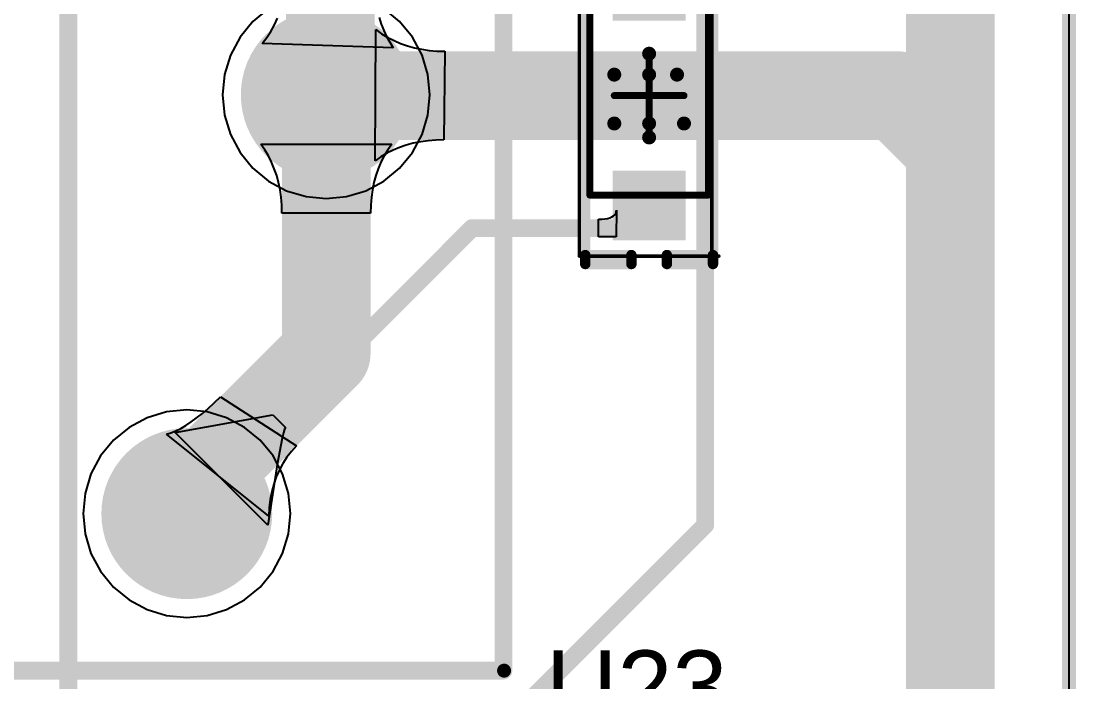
# Model space of a CAD drawing. Header units: inches. Extents: x -0.01 to 3.94, y -0.06 to 4.68.
# Drawn here: x 3.345 to 3.941, y 2.709 to 3.082 of the extents above; entities that cross this region are included whole.
import ezdxf

# ---------------------------------------------------------------- set-up
doc = ezdxf.new("R2010")
doc.units = ezdxf.units.IN
doc.header["$MEASUREMENT"] = 0
for name, color, linetype in [('Board outline', 6, 'Continuous'), ('Bottom Layer', 5, 'Continuous'), ('Bottom Solder', 6, 'Continuous'), ('Int1 -GND)', 16, 'Continuous'), ('Int2 -PWR)', 76, 'Continuous'), ('Multi-Layer', 9, 'Continuous'), ('Pad Holes', 156, 'Continuous'), ('Top 3D Body', 56, 'Continuous'), ('Top Courtyard', 56, 'Continuous'), ('Top Layer', 1, 'Continuous'), ('Top Overlay', 2, 'Continuous'), ('Top Paste', 8, 'Continuous'), ('Top Solder', 216, 'Continuous')]:
    doc.layers.add(name, color=color, linetype=linetype)
doc.styles.add('Arial', font='', dxfattribs={"height": 0.2})
doc.styles.get('Arial').set_extended_font_data('Arial')

# ---------------------------------------------------------------- blocks, each defined once
blk = doc.blocks.new('AAE46D0F_8D2F_4914_8614_C04E242B4758_141')
at = {"layer": 'Bottom Layer'}
h = blk.add_hatch(color=5, dxfattribs=at)
edge = h.paths.add_edge_path()
edge.add_arc((-0.26378, 0.23622), 0.04626, 0, 360)
h = blk.add_hatch(color=5, dxfattribs=at)
edge = h.paths.add_edge_path()
edge.add_arc((-0.34252, 0), 0.04626, 0, 360)
at = {"layer": 'Bottom Solder'}
h = blk.add_hatch(color=6, dxfattribs=at)
edge = h.paths.add_edge_path()
edge.add_arc((-0.26378, 0.23622), 0.04823, 0, 360)
h = blk.add_hatch(color=6, dxfattribs=at)
edge = h.paths.add_edge_path()
edge.add_arc((-0.34252, 0), 0.04823, 0, 360)
at = {"layer": 'Int1 -GND)'}
h = blk.add_hatch(color=7, dxfattribs=at)
edge = h.paths.add_edge_path()
edge.add_arc((-0.26378, 0.23622), 0.04626, 0, 360)
h = blk.add_hatch(color=7, dxfattribs=at)
edge = h.paths.add_edge_path()
edge.add_arc((-0.34252, 0), 0.04626, 0, 360)
at = {"layer": 'Int2 -PWR)'}
h = blk.add_hatch(color=7, dxfattribs=at)
edge = h.paths.add_edge_path()
edge.add_arc((-0.26378, 0.23622), 0.04626, 0, 360)
h = blk.add_hatch(color=7, dxfattribs=at)
edge = h.paths.add_edge_path()
edge.add_arc((-0.34252, 0), 0.04626, 0, 360)
at = {"layer": 'Multi-Layer'}
h = blk.add_hatch(color=9, dxfattribs=at)
edge = h.paths.add_edge_path()
edge.add_arc((-0.26378, 0.23622), 0.04626, 0, 360)
h = blk.add_hatch(color=9, dxfattribs=at)
edge = h.paths.add_edge_path()
edge.add_arc((-0.34252, 0), 0.04626, 0, 360)
at = {"layer": 'Pad Holes'}
h = blk.add_hatch(color=7, dxfattribs=at)
edge = h.paths.add_edge_path()
edge.add_arc((-0.26378, 0.23622), 0.03051, 0, 360)
h = blk.add_hatch(color=7, dxfattribs=at)
edge = h.paths.add_edge_path()
edge.add_arc((-0.34252, 0), 0.03051, 0, 360)
at = {"layer": 'Top Layer'}
h = blk.add_hatch(color=1, dxfattribs=at)
edge = h.paths.add_edge_path()
edge.add_arc((-0.26378, 0.23622), 0.04626, 0, 360)
h = blk.add_hatch(color=1, dxfattribs=at)
edge = h.paths.add_edge_path()
edge.add_arc((-0.34252, 0), 0.04626, 0, 360)
at = {"layer": 'Top Solder'}
h = blk.add_hatch(color=216, dxfattribs=at)
edge = h.paths.add_edge_path()
edge.add_arc((-0.26378, 0.23622), 0.04823, 0, 360)
h = blk.add_hatch(color=216, dxfattribs=at)
edge = h.paths.add_edge_path()
edge.add_arc((-0.34252, 0), 0.04823, 0, 360)
at = {"layer": 'Top 3D Body'}
for points in [[(0.44291, 0.3248, 0.00787, 0.00787, 0), (-0.44291, 0.3248, 0.00787, 0.00787, 0)], [(-0.44291, 0.3248, 0.00787, 0.00787, 0), (-0.44291, -0.3248, 0.00787, 0.00787, 0)]]:
    blk.add_lwpolyline(points, format="xyseb", dxfattribs=at)
blk.add_lwpolyline([(-0.44488, 0.3248, 0.00394, 0.00394, 1), (-0.44094, 0.3248, 0.00394, 0.00394, 1)], format="xyseb", close=True, dxfattribs=at)
blk.add_lwpolyline([(-0.44488, 0.3248, 0.00394, 0.00394, 1), (-0.44094, 0.3248, 0.00394, 0.00394, 1)], format="xyseb", close=True, dxfattribs=at)
at = {"layer": 'Top Overlay'}
for points in [[(0.44291, 0.3248, 0.01, 0.01, 0), (-0.44252, 0.3248, 0.01, 0.01, 0)], [(-0.44252, 0.3248, 0.01, 0.01, 0), (-0.44252, -0.3248, 0.01, 0.01, 0)]]:
    blk.add_lwpolyline(points, format="xyseb", dxfattribs=at)
blk.add_lwpolyline([(-0.44502, 0.3248, 0.005, 0.005, 1), (-0.44002, 0.3248, 0.005, 0.005, 1)], format="xyseb", close=True, dxfattribs=at)
blk.add_lwpolyline([(-0.44502, 0.3248, 0.005, 0.005, 1), (-0.44002, 0.3248, 0.005, 0.005, 1)], format="xyseb", close=True, dxfattribs=at)
blk = doc.blocks.new('SOD_123_156')
at = {"layer": 'Top Layer'}
for points in [[(-0.07972, -0.0187), (-0.07972, 0.0187), (-0.04429, 0.0187), (-0.04429, -0.0187)], [(0.04429, -0.0187), (0.04429, 0.0187), (0.07972, 0.0187), (0.07972, -0.0187)]]:
    blk.add_hatch(color=1, dxfattribs=at).paths.add_polyline_path(points)
at = {"layer": 'Top Paste'}
for points in [[(-0.07972, -0.0187), (-0.07972, 0.0187), (-0.04429, 0.0187), (-0.04429, -0.0187)], [(0.04429, -0.0187), (0.04429, 0.0187), (0.07972, 0.0187), (0.07972, -0.0187)]]:
    blk.add_hatch(color=8, dxfattribs=at).paths.add_polyline_path(points)
at = {"layer": 'Top Solder'}
for points in [[(-0.08169, -0.02067), (-0.08169, 0.02067), (-0.04232, 0.02067), (-0.04232, -0.02067)], [(0.04232, -0.02067), (0.04232, 0.02067), (0.08169, 0.02067), (0.08169, -0.02067)]]:
    blk.add_hatch(color=216, dxfattribs=at).paths.add_polyline_path(points)
at = {"layer": 'Top 3D Body'}
for points in [[(-0.0561, -0.03346, 0.00394, 0.00394, 0), (-0.0561, 0.03346, 0.00394, 0.00394, 0)], [(0.0561, 0.03346, 0.00394, 0.00394, 0), (-0.0561, 0.03346, 0.00394, 0.00394, 0)], [(0.0561, -0.03346, 0.00394, 0.00394, 0), (0.0561, 0.03346, 0.00394, 0.00394, 0)], [(0.0561, -0.03346, 0.00394, 0.00394, 0), (-0.0561, -0.03346, 0.00394, 0.00394, 0)]]:
    blk.add_lwpolyline(points, format="xyseb", dxfattribs=at)
for points in [[(-0.05709, 0.03346, 0.00197, 0.00197, 1), (-0.05512, 0.03346, 0.00197, 0.00197, 1)], [(-0.05709, 0.03346, 0.00197, 0.00197, 1), (-0.05512, 0.03346, 0.00197, 0.00197, 1)], [(0.05512, 0.03346, 0.00197, 0.00197, 1), (0.05709, 0.03346, 0.00197, 0.00197, 1)], [(0.05512, 0.03346, 0.00197, 0.00197, 1), (0.05709, 0.03346, 0.00197, 0.00197, 1)], [(-0.05709, -0.03346, 0.00197, 0.00197, 1), (-0.05512, -0.03346, 0.00197, 0.00197, 1)], [(-0.05709, -0.03346, 0.00197, 0.00197, 1), (-0.05512, -0.03346, 0.00197, 0.00197, 1)], [(0.05512, -0.03346, 0.00197, 0.00197, 1), (0.05709, -0.03346, 0.00197, 0.00197, 1)], [(0.05512, -0.03346, 0.00197, 0.00197, 1), (0.05709, -0.03346, 0.00197, 0.00197, 1)]]:
    blk.add_lwpolyline(points, format="xyseb", close=True, dxfattribs=at)
at = {"layer": 'Top Courtyard'}
for points in [[(-0.09055, -0.03937, 0.00197, 0.00197, 0), (-0.09055, 0.03937, 0.00197, 0.00197, 0)], [(0.09055, 0.03543, 0.00197, 0.00197, 0), (-0.09055, 0.03543, 0.00197, 0.00197, 0)], [(0.09055, -0.03937, 0.00197, 0.00197, 0), (0.09055, 0.03937, 0.00197, 0.00197, 0)], [(0, -0.01968, 0.00394, 0.00394, 0), (0, 0.01969, 0.00394, 0.00394, 0)], [(0.01969, 0, 0.00394, 0.00394, 0), (-0.01969, 0, 0.00394, 0.00394, 0)], [(0.09055, -0.03937, 0.00197, 0.00197, 0), (-0.09055, -0.03937, 0.00197, 0.00197, 0)]]:
    blk.add_lwpolyline(points, format="xyseb", dxfattribs=at)
for points in [[(-0.09104, 0.03937, 0.000984, 0.000984, 1), (-0.09006, 0.03937, 0.000984, 0.000984, 1)], [(-0.09104, 0.03543, 0.000984, 0.000984, 1), (-0.09006, 0.03543, 0.000984, 0.000984, 1)], [(0.09006, 0.03937, 0.000984, 0.000984, 1), (0.09104, 0.03937, 0.000984, 0.000984, 1)], [(0.09006, 0.03543, 0.000984, 0.000984, 1), (0.09104, 0.03543, 0.000984, 0.000984, 1)], [(-0.00098, 0.01969, 0.00197, 0.00197, 1), (0.00098, 0.01969, 0.00197, 0.00197, 1)], [(-0.02067, 0, 0.00197, 0.00197, 1), (-0.0187, 0, 0.00197, 0.00197, 1)], [(0.0187, 0, 0.00197, 0.00197, 1), (0.02067, 0, 0.00197, 0.00197, 1)], [(-0.00098, -0.01968, 0.00197, 0.00197, 1), (0.00098, -0.01968, 0.00197, 0.00197, 1)], [(-0.09104, -0.03937, 0.000984, 0.000984, 1), (-0.09006, -0.03937, 0.000984, 0.000984, 1)], [(-0.09104, -0.03937, 0.000984, 0.000984, 1), (-0.09006, -0.03937, 0.000984, 0.000984, 1)], [(0.09006, -0.03937, 0.000984, 0.000984, 1), (0.09104, -0.03937, 0.000984, 0.000984, 1)], [(0.09006, -0.03937, 0.000984, 0.000984, 1), (0.09104, -0.03937, 0.000984, 0.000984, 1)]]:
    blk.add_lwpolyline(points, format="xyseb", close=True, dxfattribs=at)
at = {"layer": 'Top Overlay'}
for points in [[(0.09, 0.03606, 0.00591, 0.00591, 0), (-0.09055, 0.03606, 0.00591, 0.00591, 0)], [(-0.09055, 0.02657, 0.00591, 0.00591, 0), (-0.09055, 0.03606, 0.00591, 0.00591, 0)], [(0.09, 0.01, 0.00591, 0.00591, 0), (0.09, 0.03606, 0.00591, 0.00591, 0)], [(0.095, 0.03606, 0.00591, 0.00591, 0), (0.09, 0.03606, 0.00591, 0.00591, 0)], [(0.095, 0.01, 0.00591, 0.00591, 0), (0.095, 0.03606, 0.00591, 0.00591, 0)], [(0.01575, 0, 0.00787, 0.00787, 0), (-0.01181, 0.01575, 0.00787, 0.00787, 0)], [(-0.01181, -0.01968, 0.00787, 0.00787, 0), (-0.01181, 0.01575, 0.00787, 0.00787, 0)], [(0.01575, -0.01968, 0.00787, 0.00787, 0), (0.01575, 0.01969, 0.00787, 0.00787, 0)], [(0.095, 0.01, 0.00591, 0.00591, 0), (0.09, 0.01, 0.00591, 0.00591, 0)], [(-0.01181, 0, 0.00787, 0.00787, 0), (-0.02362, 0, 0.00787, 0.00787, 0)], [(-0.01181, -0.01968, 0.00787, 0.00787, 0), (0.01575, 0, 0.00787, 0.00787, 0)], [(0.02362, 0, 0.00787, 0.00787, 0), (0.01575, 0, 0.00787, 0.00787, 0)], [(0.095, -0.01, 0.00591, 0.00591, 0), (0.09, -0.01, 0.00591, 0.00591, 0)], [(0.09, -0.03606, 0.00591, 0.00591, 0), (0.09, -0.01, 0.00591, 0.00591, 0)], [(0.095, -0.03606, 0.00591, 0.00591, 0), (0.095, -0.01, 0.00591, 0.00591, 0)], [(-0.09055, -0.03606, 0.00591, 0.00591, 0), (-0.09055, -0.02657, 0.00591, 0.00591, 0)], [(0.09, -0.03606, 0.00591, 0.00591, 0), (-0.09055, -0.03606, 0.00591, 0.00591, 0)], [(0.095, -0.03606, 0.00591, 0.00591, 0), (0.09, -0.03606, 0.00591, 0.00591, 0)]]:
    blk.add_lwpolyline(points, format="xyseb", dxfattribs=at)
for points in [[(-0.09203, 0.03606, 0.00295, 0.00295, 1), (-0.08908, 0.03606, 0.00295, 0.00295, 1)], [(-0.09203, 0.03606, 0.00295, 0.00295, 1), (-0.08908, 0.03606, 0.00295, 0.00295, 1)], [(0.08852, 0.03606, 0.00295, 0.00295, 1), (0.09148, 0.03606, 0.00295, 0.00295, 1)], [(0.08852, 0.03606, 0.00295, 0.00295, 1), (0.09148, 0.03606, 0.00295, 0.00295, 1)], [(0.08852, 0.03606, 0.00295, 0.00295, 1), (0.09148, 0.03606, 0.00295, 0.00295, 1)], [(0.09352, 0.03606, 0.00295, 0.00295, 1), (0.09648, 0.03606, 0.00295, 0.00295, 1)], [(0.09352, 0.03606, 0.00295, 0.00295, 1), (0.09648, 0.03606, 0.00295, 0.00295, 1)], [(-0.09203, 0.02657, 0.00295, 0.00295, 1), (-0.08908, 0.02657, 0.00295, 0.00295, 1)], [(-0.01378, 0.01575, 0.00394, 0.00394, 1), (-0.00984, 0.01575, 0.00394, 0.00394, 1)], [(-0.01378, 0.01575, 0.00394, 0.00394, 1), (-0.00984, 0.01575, 0.00394, 0.00394, 1)], [(0.01378, 0.01969, 0.00394, 0.00394, 1), (0.01772, 0.01969, 0.00394, 0.00394, 1)], [(0.08852, 0.01, 0.00295, 0.00295, 1), (0.09148, 0.01, 0.00295, 0.00295, 1)], [(0.08852, 0.01, 0.00295, 0.00295, 1), (0.09148, 0.01, 0.00295, 0.00295, 1)], [(0.09352, 0.01, 0.00295, 0.00295, 1), (0.09648, 0.01, 0.00295, 0.00295, 1)], [(0.09352, 0.01, 0.00295, 0.00295, 1), (0.09648, 0.01, 0.00295, 0.00295, 1)], [(-0.02559, 0, 0.00394, 0.00394, 1), (-0.02165, 0, 0.00394, 0.00394, 1)], [(-0.01378, 0, 0.00394, 0.00394, 1), (-0.00984, 0, 0.00394, 0.00394, 1)], [(0.01378, 0, 0.00394, 0.00394, 1), (0.01772, 0, 0.00394, 0.00394, 1)], [(0.01378, 0, 0.00394, 0.00394, 1), (0.01772, 0, 0.00394, 0.00394, 1)], [(0.01378, 0, 0.00394, 0.00394, 1), (0.01772, 0, 0.00394, 0.00394, 1)], [(0.02165, 0, 0.00394, 0.00394, 1), (0.02559, 0, 0.00394, 0.00394, 1)], [(0.08852, -0.01, 0.00295, 0.00295, 1), (0.09148, -0.01, 0.00295, 0.00295, 1)], [(0.08852, -0.01, 0.00295, 0.00295, 1), (0.09148, -0.01, 0.00295, 0.00295, 1)], [(0.09352, -0.01, 0.00295, 0.00295, 1), (0.09648, -0.01, 0.00295, 0.00295, 1)], [(0.09352, -0.01, 0.00295, 0.00295, 1), (0.09648, -0.01, 0.00295, 0.00295, 1)], [(-0.01378, -0.01968, 0.00394, 0.00394, 1), (-0.00984, -0.01968, 0.00394, 0.00394, 1)], [(-0.01378, -0.01968, 0.00394, 0.00394, 1), (-0.00984, -0.01968, 0.00394, 0.00394, 1)], [(0.01378, -0.01968, 0.00394, 0.00394, 1), (0.01772, -0.01968, 0.00394, 0.00394, 1)], [(-0.09203, -0.02657, 0.00295, 0.00295, 1), (-0.08908, -0.02657, 0.00295, 0.00295, 1)], [(-0.09203, -0.03606, 0.00295, 0.00295, 1), (-0.08908, -0.03606, 0.00295, 0.00295, 1)], [(-0.09203, -0.03606, 0.00295, 0.00295, 1), (-0.08908, -0.03606, 0.00295, 0.00295, 1)], [(0.08852, -0.03606, 0.00295, 0.00295, 1), (0.09148, -0.03606, 0.00295, 0.00295, 1)], [(0.08852, -0.03606, 0.00295, 0.00295, 1), (0.09148, -0.03606, 0.00295, 0.00295, 1)], [(0.08852, -0.03606, 0.00295, 0.00295, 1), (0.09148, -0.03606, 0.00295, 0.00295, 1)], [(0.09352, -0.03606, 0.00295, 0.00295, 1), (0.09648, -0.03606, 0.00295, 0.00295, 1)], [(0.09352, -0.03606, 0.00295, 0.00295, 1), (0.09648, -0.03606, 0.00295, 0.00295, 1)]]:
    blk.add_lwpolyline(points, format="xyseb", close=True, dxfattribs=at)

msp = doc.modelspace()

# ---------------------------------------------------------------- linework, layer by layer
at = {"layer": 'Board outline'}
msp.add_lwpolyline([(3.93701, 0, 0.00787, 0.00787, 0), (3.93701, 4.62598, 0.00787, 0.00787, 0)], format="xyseb", dxfattribs=at)
at = {"layer": 'Bottom Layer'}
for p, q in [((3.48642, 3.07622), (3.48843, 3.07986)), ((3.48843, 3.07986), (3.49018, 3.0836)), ((3.54764, 3.08413), (3.5488, 3.08037)), ((3.5488, 3.08037), (3.55017, 3.07678)), ((3.48415, 3.07271), (3.48642, 3.07622)), ((3.5453, 3.00326), (3.54569, 3.07724)), ((3.54569, 3.07724), (3.54898, 3.07491)), ((3.54898, 3.07491), (3.55241, 3.07283)), ((3.55017, 3.07678), (3.55175, 3.07335)), ((3.55175, 3.07335), (3.55354, 3.0701)), ((3.4816, 3.0693), (3.48415, 3.07271)), ((3.55555, 3.06702), (3.4816, 3.0693)), ((3.55241, 3.07283), (3.55597, 3.071)), ((3.55354, 3.0701), (3.55555, 3.06702)), ((3.55597, 3.071), (3.55966, 3.06941)), ((3.55966, 3.06941), (3.56349, 3.06806)), ((3.56349, 3.06806), (3.56745, 3.06696)), ((3.56745, 3.06696), (3.57155, 3.0661)), ((3.57155, 3.0661), (3.57578, 3.06549)), ((3.57578, 3.06549), (3.58014, 3.06512)), ((3.58014, 3.06512), (3.58464, 3.065)), ((3.58464, 3.065), (3.58414, 3.015)), ((3.57097, 3.01394), (3.56687, 3.01312)), ((3.57522, 3.01453), (3.57097, 3.01394)), ((3.5796, 3.01488), (3.57522, 3.01453)), ((3.58414, 3.015), (3.5796, 3.01488)), ((3.483, 3.00935), (3.48073, 3.01262)), ((3.48073, 3.01262), (3.55471, 3.01262)), ((3.48504, 3.00595), (3.483, 3.00935)), ((3.55191, 3.00748), (3.54853, 3.00549)), ((3.55243, 3.00935), (3.55039, 3.00595)), ((3.55543, 3.00925), (3.55191, 3.00748)), ((3.55471, 3.01262), (3.55243, 3.00935)), ((3.5591, 3.01077), (3.55543, 3.00925)), ((3.56291, 3.01206), (3.5591, 3.01077)), ((3.56687, 3.01312), (3.56291, 3.01206)), ((3.48684, 3.00241), (3.48504, 3.00595)), ((3.4884, 2.99873), (3.48684, 3.00241)), ((3.54853, 3.00549), (3.5453, 3.00326)), ((3.54859, 3.00241), (3.54703, 2.99873)), ((3.55039, 3.00595), (3.54859, 3.00241)), ((3.48972, 2.99491), (3.4884, 2.99873)), ((3.54703, 2.99873), (3.54571, 2.99491)), ((3.4908, 2.99095), (3.48972, 2.99491)), ((3.49164, 2.98685), (3.4908, 2.99095)), ((3.54463, 2.99095), (3.5438, 2.98685)), ((3.54571, 2.99491), (3.54463, 2.99095)), ((3.49224, 2.98261), (3.49164, 2.98685)), ((3.5438, 2.98685), (3.5432, 2.98261)), ((3.4926, 2.97823), (3.49224, 2.98261)), ((3.49272, 2.97372), (3.4926, 2.97823)), ((3.54284, 2.97823), (3.54272, 2.97372)), ((3.5432, 2.98261), (3.54284, 2.97823)), ((3.54272, 2.97372), (3.49272, 2.97372)), ((3.45108, 2.86352), (3.458, 2.87006)), ((3.458, 2.87006), (3.50099, 2.84234)), ((3.44146, 2.85588), (3.44777, 2.86068)), ((3.44777, 2.86068), (3.45108, 2.86352)), ((3.43555, 2.85225), (3.43846, 2.85392)), ((3.43846, 2.85392), (3.44146, 2.85588)), ((3.42745, 2.84898), (3.43005, 2.84978)), ((3.48521, 2.80276), (3.42745, 2.84898)), ((3.43005, 2.84978), (3.43275, 2.85087)), ((3.43275, 2.85087), (3.43555, 2.85225)), ((3.50099, 2.84234), (3.49813, 2.83924)), ((3.49555, 2.83595), (3.49326, 2.83246)), ((3.49813, 2.83924), (3.49555, 2.83595)), ((3.49125, 2.82879), (3.48953, 2.82493)), ((3.49326, 2.83246), (3.49125, 2.82879)), ((3.48953, 2.82493), (3.4881, 2.82088)), ((3.4881, 2.82088), (3.48695, 2.81663)), ((3.48609, 2.8122), (3.48551, 2.80757)), ((3.48695, 2.81663), (3.48609, 2.8122)), ((3.48551, 2.80757), (3.48521, 2.80276))]:
    msp.add_line(p, q, dxfattribs=at)
for points in [[(3.52, 3.04268, 0.05, 0.05, 0), (3.52, 3.39197, 0.05, 0.05, 0)], [(3.51772, 3.04039, 0.05, 0.05, 0), (3.52, 3.04268, 0.05, 0.05, 0)], [(3.51772, 3.04, 0.05, 0.05, 0), (3.51772, 3.04039, 0.05, 0.05, 0)], [(3.51772, 2.89442, 0.05, 0.05, 0), (3.51772, 3.04, 0.05, 0.05, 0)], [(3.51772, 3.04, 0.05, 0.05, 0), (3.84, 3.04, 0.05, 0.05, 0)], [(3.84, 3.04, 0.05, 0.05, 0), (3.87, 3.01, 0.05, 0.05, 0)], [(3.87, 0.75, 0.05, 0.05, 0), (3.87, 3.01, 0.05, 0.05, 0)], [(3.44711, 2.82382, 0.05, 0.05, 0), (3.51772, 2.89442, 0.05, 0.05, 0)], [(3.44711, 2.79289, 0.05, 0.05, 0), (3.44711, 2.82382, 0.05, 0.05, 0)], [(3.44711, 2.79289, 0.05, 0.05, 0), (3.45, 2.79, 0.05, 0.05, 0)]]:
    msp.add_lwpolyline(points, format="xyseb", dxfattribs=at)
for points in [[(3.5075, 3.04268, 0.025, 0.025, 1), (3.5325, 3.04268, 0.025, 0.025, 1)], [(3.5075, 3.04268, 0.025, 0.025, 1), (3.5325, 3.04268, 0.025, 0.025, 1)], [(3.50522, 3.04039, 0.025, 0.025, 1), (3.53022, 3.04039, 0.025, 0.025, 1)], [(3.50522, 3.04039, 0.025, 0.025, 1), (3.53022, 3.04039, 0.025, 0.025, 1)], [(3.50522, 3.04, 0.025, 0.025, 1), (3.53022, 3.04, 0.025, 0.025, 1)], [(3.50522, 3.04, 0.025, 0.025, 1), (3.53022, 3.04, 0.025, 0.025, 1)], [(3.50522, 3.04, 0.025, 0.025, 1), (3.53022, 3.04, 0.025, 0.025, 1)], [(3.8275, 3.04, 0.025, 0.025, 1), (3.8525, 3.04, 0.025, 0.025, 1)], [(3.8275, 3.04, 0.025, 0.025, 1), (3.8525, 3.04, 0.025, 0.025, 1)], [(3.8575, 3.01, 0.025, 0.025, 1), (3.8825, 3.01, 0.025, 0.025, 1)], [(3.8575, 3.01, 0.025, 0.025, 1), (3.8825, 3.01, 0.025, 0.025, 1)], [(3.50522, 2.89442, 0.025, 0.025, 1), (3.53022, 2.89442, 0.025, 0.025, 1)], [(3.50522, 2.89442, 0.025, 0.025, 1), (3.53022, 2.89442, 0.025, 0.025, 1)], [(3.43461, 2.82382, 0.025, 0.025, 1), (3.45961, 2.82382, 0.025, 0.025, 1)], [(3.43461, 2.82382, 0.025, 0.025, 1), (3.45961, 2.82382, 0.025, 0.025, 1)], [(3.43461, 2.79289, 0.025, 0.025, 1), (3.45961, 2.79289, 0.025, 0.025, 1)], [(3.43461, 2.79289, 0.025, 0.025, 1), (3.45961, 2.79289, 0.025, 0.025, 1)], [(3.4375, 2.79, 0.025, 0.025, 1), (3.4625, 2.79, 0.025, 0.025, 1)]]:
    msp.add_lwpolyline(points, format="xyseb", close=True, dxfattribs=at)
at = {"layer": 'Int1 -GND)'}
for p, q in [((3.93701, 4.62598), (3.93701, 0)), ((3.48519, 3.08907), (3.47632, 3.08179)), ((3.55911, 3.08179), (3.55024, 3.08907)), ((3.47632, 3.08179), (3.46904, 3.07292)), ((3.56639, 3.07292), (3.55911, 3.08179)), ((3.46904, 3.07292), (3.46363, 3.0628)), ((3.5718, 3.0628), (3.56639, 3.07292)), ((3.46363, 3.0628), (3.4603, 3.05181)), ((3.57513, 3.05181), (3.5718, 3.0628)), ((3.4603, 3.05181), (3.45917, 3.04039)), ((3.57626, 3.04039), (3.57513, 3.05181)), ((3.45917, 3.04039), (3.4603, 3.02897)), ((3.57513, 3.02897), (3.57626, 3.04039)), ((3.4603, 3.02897), (3.46363, 3.01799)), ((3.5718, 3.01799), (3.57513, 3.02897)), ((3.46363, 3.01799), (3.46904, 3.00787)), ((3.56639, 3.00787), (3.5718, 3.01799)), ((3.46904, 3.00787), (3.47632, 2.999)), ((3.55911, 2.999), (3.56639, 3.00787)), ((3.47632, 2.999), (3.48519, 2.99172)), ((3.55024, 2.99172), (3.55911, 2.999)), ((3.48519, 2.99172), (3.49531, 2.98631)), ((3.54012, 2.98631), (3.55024, 2.99172)), ((3.49531, 2.98631), (3.5063, 2.98298)), ((3.52914, 2.98298), (3.54012, 2.98631)), ((3.5063, 2.98298), (3.51772, 2.98185)), ((3.51772, 2.98185), (3.52914, 2.98298)), ((3.42755, 2.86159), (3.41657, 2.85826)), ((3.43898, 2.86272), (3.42755, 2.86159)), ((3.4504, 2.86159), (3.43898, 2.86272)), ((3.46138, 2.85826), (3.4504, 2.86159)), ((3.40645, 2.85285), (3.39758, 2.84557)), ((3.41657, 2.85826), (3.40645, 2.85285)), ((3.4715, 2.85285), (3.46138, 2.85826)), ((3.48037, 2.84557), (3.4715, 2.85285)), ((3.39758, 2.84557), (3.3903, 2.8367)), ((3.48765, 2.8367), (3.48037, 2.84557)), ((3.3903, 2.8367), (3.38489, 2.82658)), ((3.49306, 2.82658), (3.48765, 2.8367)), ((3.38489, 2.82658), (3.38156, 2.8156)), ((3.49639, 2.8156), (3.49306, 2.82658)), ((3.38156, 2.8156), (3.38043, 2.80417)), ((3.49752, 2.80417), (3.49639, 2.8156)), ((3.38043, 2.80417), (3.38156, 2.79275)), ((3.49639, 2.79275), (3.49752, 2.80417)), ((3.38156, 2.79275), (3.38489, 2.78177)), ((3.49306, 2.78177), (3.49639, 2.79275)), ((3.38489, 2.78177), (3.3903, 2.77165)), ((3.48765, 2.77165), (3.49306, 2.78177)), ((3.3903, 2.77165), (3.39758, 2.76278)), ((3.48037, 2.76278), (3.48765, 2.77165)), ((3.39758, 2.76278), (3.40645, 2.7555)), ((3.4715, 2.7555), (3.48037, 2.76278)), ((3.40645, 2.7555), (3.41657, 2.75009)), ((3.46138, 2.75009), (3.4715, 2.7555)), ((3.41657, 2.75009), (3.42755, 2.74676)), ((3.42755, 2.74676), (3.43898, 2.74563)), ((3.43898, 2.74563), (3.4504, 2.74676)), ((3.4504, 2.74676), (3.46138, 2.75009))]:
    msp.add_line(p, q, dxfattribs=at)
at = {"layer": 'Int2 -PWR)'}
for p, q in [((3.93701, 4.62598), (3.93701, 0)), ((3.48519, 3.08907), (3.47632, 3.08179)), ((3.55911, 3.08179), (3.55024, 3.08907)), ((3.47632, 3.08179), (3.46904, 3.07292)), ((3.56639, 3.07292), (3.55911, 3.08179)), ((3.46904, 3.07292), (3.46363, 3.0628)), ((3.5718, 3.0628), (3.56639, 3.07292)), ((3.46363, 3.0628), (3.4603, 3.05181)), ((3.57513, 3.05181), (3.5718, 3.0628)), ((3.4603, 3.05181), (3.45917, 3.04039)), ((3.57626, 3.04039), (3.57513, 3.05181)), ((3.45917, 3.04039), (3.4603, 3.02897)), ((3.57513, 3.02897), (3.57626, 3.04039)), ((3.4603, 3.02897), (3.46363, 3.01799)), ((3.5718, 3.01799), (3.57513, 3.02897)), ((3.46363, 3.01799), (3.46904, 3.00787)), ((3.56639, 3.00787), (3.5718, 3.01799)), ((3.46904, 3.00787), (3.47632, 2.999)), ((3.55911, 2.999), (3.56639, 3.00787)), ((3.47632, 2.999), (3.48519, 2.99172)), ((3.55024, 2.99172), (3.55911, 2.999)), ((3.48519, 2.99172), (3.49531, 2.98631)), ((3.54012, 2.98631), (3.55024, 2.99172)), ((3.49531, 2.98631), (3.5063, 2.98298)), ((3.52914, 2.98298), (3.54012, 2.98631)), ((3.5063, 2.98298), (3.51772, 2.98185)), ((3.51772, 2.98185), (3.52914, 2.98298)), ((3.42755, 2.86159), (3.41657, 2.85826)), ((3.43898, 2.86272), (3.42755, 2.86159)), ((3.4504, 2.86159), (3.43898, 2.86272)), ((3.46138, 2.85826), (3.4504, 2.86159)), ((3.40645, 2.85285), (3.39758, 2.84557)), ((3.41657, 2.85826), (3.40645, 2.85285)), ((3.4715, 2.85285), (3.46138, 2.85826)), ((3.48037, 2.84557), (3.4715, 2.85285)), ((3.39758, 2.84557), (3.3903, 2.8367)), ((3.48765, 2.8367), (3.48037, 2.84557)), ((3.3903, 2.8367), (3.38489, 2.82658)), ((3.49306, 2.82658), (3.48765, 2.8367)), ((3.38489, 2.82658), (3.38156, 2.8156)), ((3.49639, 2.8156), (3.49306, 2.82658)), ((3.38156, 2.8156), (3.38043, 2.80417)), ((3.49752, 2.80417), (3.49639, 2.8156)), ((3.38043, 2.80417), (3.38156, 2.79275)), ((3.49639, 2.79275), (3.49752, 2.80417)), ((3.38156, 2.79275), (3.38489, 2.78177)), ((3.49306, 2.78177), (3.49639, 2.79275)), ((3.38489, 2.78177), (3.3903, 2.77165)), ((3.48765, 2.77165), (3.49306, 2.78177)), ((3.3903, 2.77165), (3.39758, 2.76278)), ((3.48037, 2.76278), (3.48765, 2.77165)), ((3.39758, 2.76278), (3.40645, 2.7555)), ((3.4715, 2.7555), (3.48037, 2.76278)), ((3.40645, 2.7555), (3.41657, 2.75009)), ((3.46138, 2.75009), (3.4715, 2.7555)), ((3.41657, 2.75009), (3.42755, 2.74676)), ((3.42755, 2.74676), (3.43898, 2.74563)), ((3.43898, 2.74563), (3.4504, 2.74676)), ((3.4504, 2.74676), (3.46138, 2.75009))]:
    msp.add_line(p, q, dxfattribs=at)
at = {"layer": 'Top Layer'}
for p, q in [((3.67899, 2.97153), (3.6799, 2.97208)), ((3.6799, 2.97208), (3.68061, 2.97273)), ((3.68061, 2.97273), (3.68112, 2.97348)), ((3.68112, 2.97348), (3.68143, 2.97433)), ((3.68154, 2.97528), (3.68142, 2.9604)), ((3.68143, 2.97433), (3.68154, 2.97528)), ((3.67142, 2.97028), (3.67333, 2.97033)), ((3.67142, 2.96028), (3.67142, 2.97028)), ((3.67333, 2.97033), (3.67505, 2.97048)), ((3.67505, 2.97048), (3.67656, 2.97073)), ((3.67656, 2.97073), (3.67788, 2.97108)), ((3.67788, 2.97108), (3.67899, 2.97153)), ((3.68142, 2.9604), (3.67142, 2.96028)), ((3.43246, 2.84997), (3.48759, 2.85986)), ((3.48759, 2.85986), (3.49466, 2.85278)), ((3.49466, 2.85278), (3.49413, 2.8518)), ((3.48477, 2.79766), (3.43246, 2.84997)), ((3.49277, 2.84682), (3.48996, 2.8318)), ((3.4935, 2.84982), (3.49277, 2.84682)), ((3.49413, 2.8518), (3.4935, 2.84982)), ((3.48996, 2.8318), (3.48477, 2.79766))]:
    msp.add_line(p, q, dxfattribs=at)
for points in [[(3.7317, 2.79776, 0.01, 0.01, 0), (3.7317, 3.73159, 0.01, 0.01, 0)], [(3.87, 0.63, 0.05, 0.05, 0), (3.87, 3.69509, 0.05, 0.05, 0)], [(3.37209, 2.65815, 0.01, 0.01, 0), (3.37209, 3.20972, 0.01, 0.01, 0)], [(3.68728, 2.96528, 0.01, 0.01, 0), (3.7, 2.97799, 0.01, 0.01, 0)], [(3.43898, 2.80417, 0.01, 0.01, 0), (3.60008, 2.96528, 0.01, 0.01, 0)], [(3.60008, 2.96528, 0.01, 0.01, 0), (3.68728, 2.96528, 0.01, 0.01, 0)], [(3.58134, 2.6474, 0.01, 0.01, 0), (3.7317, 2.79776, 0.01, 0.01, 0)]]:
    msp.add_lwpolyline(points, format="xyseb", dxfattribs=at)
for points in [[(3.6975, 2.97799, 0.005, 0.005, 1), (3.7025, 2.97799, 0.005, 0.005, 1)], [(3.59758, 2.96528, 0.005, 0.005, 1), (3.60258, 2.96528, 0.005, 0.005, 1)], [(3.59758, 2.96528, 0.005, 0.005, 1), (3.60258, 2.96528, 0.005, 0.005, 1)], [(3.68478, 2.96528, 0.005, 0.005, 1), (3.68978, 2.96528, 0.005, 0.005, 1)], [(3.68478, 2.96528, 0.005, 0.005, 1), (3.68978, 2.96528, 0.005, 0.005, 1)], [(3.43648, 2.80417, 0.005, 0.005, 1), (3.44148, 2.80417, 0.005, 0.005, 1)], [(3.7292, 2.79776, 0.005, 0.005, 1), (3.7342, 2.79776, 0.005, 0.005, 1)], [(3.7292, 2.79776, 0.005, 0.005, 1), (3.7342, 2.79776, 0.005, 0.005, 1)]]:
    msp.add_lwpolyline(points, format="xyseb", close=True, dxfattribs=at)

# ---------------------------------------------------------------- block references
for name, p, rotation in [('AAE46D0F_8D2F_4914_8614_C04E242B4758_141', (3.1752, 3.04039), 180), ('SOD_123_156', (3.7, 3.04), 270)]:
    msp.add_blockref(name, p, dxfattribs=dict(rotation=rotation))

# ---------------------------------------------------------------- texts
at = {"layer": 'Top Overlay', "style": 'Arial'}
msp.add_text('U23', height=0.04, dxfattribs=at).set_placement((3.64173, 2.68701))

doc.saveas('drawing.dxf')
